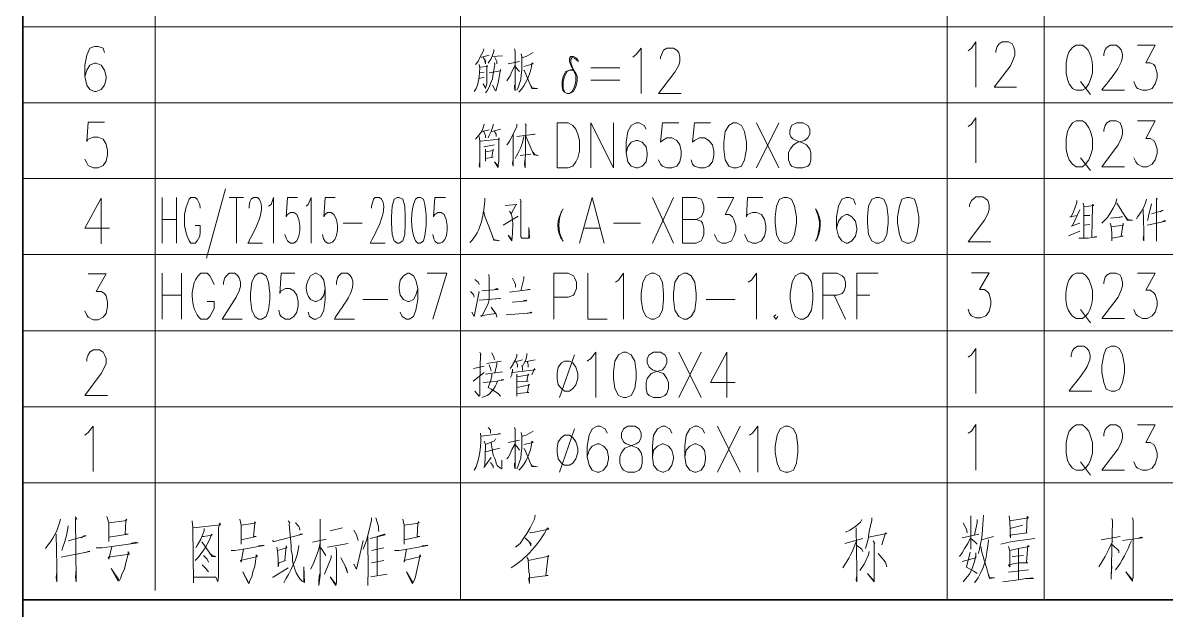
# Model space of a CAD drawing. Header units: millimetres. Extents: x 0 to 1181, y 0 to 1658.
# Drawn here: x 650.9 to 979.1, y 175.9 to 344.6 of the extents above; entities that cross this region are included whole.
import ezdxf

# ---------------------------------------------------------------- set-up
doc = ezdxf.new("R2010")
doc.units = ezdxf.units.MM
doc.layers.add('1', color=7, linetype='Continuous')

msp = doc.modelspace()

# ---------------------------------------------------------------- linework, layer by layer
at = {"layer": '1', "color": 0, "lineweight": 35}
for points in [[(650.88, 518.18), (650.88, 28.22)], [(650.88, 178.88), (1153.44, 178.88)]]:
    msp.add_lwpolyline(points, dxfattribs=at)
at = {"layer": '1', "color": 0, "lineweight": 9}
for points in [[(688.86, 518.18), (688.86, 181.58)], [(776.52, 518.18), (776.52, 178.88)], [(916.2, 518.18), (916.2, 178.88)], [(944.1, 518.18), (944.1, 178.88)], [(650.88, 343.4), (1153.44, 343.4)], [(922.32, 336.56), (923.22, 337.28), (924.48, 339.08), (924.48, 326.12)], [(930.24, 336.02), (930.24, 336.56), (930.6, 337.82), (931.14, 338.54), (932.04, 339.08), (933.84, 339.08), (934.92, 338.54), (935.28, 337.82), (935.64, 336.56), (935.64, 335.3), (935.28, 334.22), (934.38, 332.24), (929.7, 326.12), (936.18, 326.12)], [(970.92, 338.18), (975.96, 338.18), (973.26, 333.14), (974.52, 333.14), (975.6, 332.6), (975.96, 332.06), (976.5, 330.08), (976.5, 328.82), (975.96, 327.02), (975.06, 325.76), (973.62, 325.22), (972.36, 325.22), (970.92, 325.76), (970.38, 326.3), (969.84, 327.74)], [(674.28, 336.02), (673.92, 337.28), (672.48, 337.82), (671.4, 337.82), (670.14, 337.28), (669.24, 335.3), (668.7, 332.42), (668.7, 329.18), (669.24, 326.66), (670.14, 325.4), (671.4, 324.86), (671.94, 324.86), (673.38, 325.4), (674.28, 326.66), (674.82, 328.46), (674.82, 329.18), (674.28, 330.98), (673.38, 332.42), (671.94, 332.96), (671.4, 332.96), (670.14, 332.42), (669.24, 330.98), (668.7, 329.18)], [(783.18, 337.1), (783, 336.38), (782.1, 334.58), (781.56, 333.5), (780.84, 332.6)], [(782.46, 334.76), (782.64, 334.76), (784.8, 335.3)], [(786.06, 336.92), (786.06, 336.38), (785.34, 334.22), (784.8, 333.5), (784.44, 332.96)], [(785.52, 334.94), (788.58, 335.12)], [(792, 337.1), (792.18, 336.38), (792.18, 336.56), (792.18, 325.04), (792, 325.94), (792, 326.66)], [(793.98, 335.66), (794.16, 334.76), (794.16, 332.78), (794.16, 330.98), (793.98, 329.54), (793.8, 328.28), (793.44, 327.2), (793.08, 325.94), (792.72, 325.22)], [(797.4, 336.02), (795.42, 334.94), (794.34, 334.58)], [(807.12, 324.32), (806.4, 324.68), (805.86, 325.22), (805.68, 326.3), (805.68, 327.74), (806.04, 329.18), (806.76, 330.62), (807.84, 330.98), (808.56, 330.98), (809.28, 330.62), (808.2, 332.42), (807.84, 333.5), (807.84, 334.4), (808.2, 334.94), (808.92, 334.94), (809.82, 334.4), (810.36, 333.5), (809.28, 334.4), (808.56, 334.58), (808.2, 334.04), (808.2, 333.14), (808.56, 332.06), (809.28, 330.26), (809.64, 329.54), (809.64, 327.74), (809.28, 326.3), (808.56, 324.86), (807.84, 324.32), (807.12, 324.32)], [(826.02, 334.76), (826.92, 335.48), (828.36, 337.28), (828.36, 324.32)], [(833.94, 334.22), (833.94, 334.76), (834.48, 336.02), (834.84, 336.74), (835.74, 337.28), (837.72, 337.28), (838.62, 336.74), (839.16, 336.02), (839.52, 334.76), (839.52, 333.5), (839.16, 332.42), (838.08, 330.44), (833.4, 324.32), (839.88, 324.32)], [(781.92, 332.6), (782.1, 331.7), (781.92, 329), (781.56, 327.56), (781.38, 326.66), (781.02, 325.76), (780.48, 324.86)], [(782.1, 331.88), (784.26, 332.06), (784.08, 332.42), (784.08, 331.52), (784.08, 327.2), (783.9, 326.3), (783.72, 325.94), (783.72, 325.76), (783, 327.02), (783.72, 325.94), (783, 327.02)], [(783, 334.58), (783.72, 333.68), (783.72, 332.78), (783.54, 333.68)], [(786.24, 333.14), (786.42, 332.6), (786.24, 332.06), (785.88, 329.9), (785.7, 328.46), (785.16, 327.2), (784.8, 326.12), (784.26, 325.22), (783.72, 324.5)], [(786.42, 334.58), (786.96, 333.5), (786.96, 332.78)], [(792.18, 332.42), (791.28, 330.62), (790.74, 329.36), (790.2, 328.46), (789.84, 327.92)], [(790.2, 332.78), (793.44, 333.5)], [(792.18, 332.06), (793.08, 330.98), (793.44, 330.62)], [(813.96, 331.7), (822.24, 331.7)], [(783.36, 330.44), (781.92, 330.26)], [(783.36, 329), (781.92, 328.64)], [(784.8, 330.26), (788.04, 330.8), (788.04, 331.16), (787.32, 327.38), (786.96, 326.12), (786.78, 325.22), (786.6, 325.04), (785.7, 326.66), (786.6, 325.04)], [(794.7, 330.98), (794.88, 330.8), (797.04, 325.76), (798.66, 325.76), (797.04, 325.94), (796.86, 326.48)], [(806.4, 324.86), (806.04, 325.76), (806.04, 327.74), (806.4, 329.18), (807.12, 330.62), (807.84, 330.98), (808.56, 331.16), (808.74, 330.98), (809.28, 330.62), (809.64, 330.08), (810, 329.18), (810, 327.74), (809.64, 326.3), (808.92, 324.86), (807.84, 324.32)], [(813.96, 328.1), (822.24, 328.1)], [(954.54, 327.74), (957.42, 323.96)], [(650.88, 321.62), (1153.44, 321.62)], [(674.28, 316.04), (669.6, 316.04), (669.24, 310.46), (669.6, 311.18), (671.04, 311.72), (672.48, 311.72), (673.92, 311.18), (674.82, 309.74), (675.18, 307.94), (675.18, 306.68), (674.82, 304.88), (673.92, 303.62), (672.48, 302.9), (671.04, 302.9), (669.6, 303.62), (669.24, 304.34), (668.7, 305.42)], [(785.88, 315.5), (785.88, 315.14), (785.34, 313.34), (784.8, 312.26), (784.44, 311.54)], [(792.72, 315.5), (792.72, 314.78), (792, 313.34), (790.56, 310.64), (790.02, 309.74), (789.84, 309.56)], [(795.06, 315.68), (795.42, 315.14), (795.24, 315.5), (795.06, 302.9), (794.88, 303.98), (795.06, 305.6)], [(804.24, 302.9), (804.24, 315.86), (807.48, 315.86), (808.74, 315.14), (809.64, 314.06), (810.18, 312.62), (810.72, 310.82), (810.72, 307.76), (810.18, 305.78), (809.64, 304.7), (808.74, 303.44), (807.48, 302.9), (804.24, 302.9)], [(813.96, 302.9), (813.96, 315.86), (820.44, 302.9), (820.44, 315.86)], [(829.8, 314.06), (829.26, 315.14), (827.82, 315.86), (826.92, 315.86), (825.48, 315.14), (824.58, 313.34), (824.04, 310.28), (824.04, 307.22), (824.58, 304.7), (825.48, 303.44), (826.92, 302.9), (827.46, 302.9), (828.72, 303.44), (829.8, 304.7), (830.16, 306.5), (830.16, 307.22), (829.8, 309.02), (828.72, 310.28), (827.46, 310.82), (826.92, 310.82), (825.48, 310.28), (824.58, 309.02), (824.04, 307.22)], [(839.16, 315.86), (834.48, 315.86), (833.94, 310.28), (834.48, 310.82), (835.74, 311.54), (837.18, 311.54), (838.62, 310.82), (839.52, 309.56), (839.88, 307.76), (839.88, 306.5), (839.52, 304.7), (838.62, 303.44), (837.18, 302.9), (835.74, 302.9), (834.48, 303.44), (833.94, 303.98), (833.4, 305.24)], [(848.34, 315.86), (843.66, 315.86), (843.12, 310.28), (843.66, 310.82), (845.1, 311.54), (846.54, 311.54), (847.8, 310.82), (848.88, 309.56), (849.24, 307.76), (849.24, 306.5), (848.88, 304.7), (847.8, 303.44), (846.54, 302.9), (845.1, 302.9), (843.66, 303.44), (843.12, 303.98), (842.76, 305.24)], [(854.82, 315.86), (853.56, 315.14), (852.48, 313.34), (852.12, 310.28), (852.12, 308.3), (852.48, 305.24), (853.56, 303.44), (854.82, 302.9), (855.72, 302.9), (857.16, 303.44), (858.06, 305.24), (858.6, 308.3), (858.6, 310.28), (858.06, 313.34), (857.16, 315.14), (855.72, 315.86), (854.82, 315.86)], [(861.48, 302.9), (867.96, 315.86)], [(861.48, 315.86), (867.96, 302.9)], [(922.32, 314.78), (923.22, 315.5), (924.48, 317.3), (924.48, 304.34)], [(953.28, 316.4), (952.2, 315.86), (951.3, 314.42), (950.76, 313.34), (950.4, 311.36), (950.4, 308.3), (950.76, 306.5), (951.3, 305.24), (952.2, 303.98), (953.28, 303.26), (955.08, 303.26), (955.98, 303.98), (956.88, 305.24), (957.42, 306.5), (957.96, 308.3), (957.96, 311.36), (957.42, 313.34), (956.88, 314.42), (955.98, 315.86), (955.08, 316.4), (953.28, 316.4)], [(961.2, 313.34), (961.2, 313.88), (961.56, 315.14), (962.1, 315.86), (963, 316.4), (964.8, 316.4), (965.88, 315.86), (966.24, 315.14), (966.6, 313.88), (966.6, 312.62), (966.24, 311.36), (965.34, 309.56), (960.66, 303.26), (967.14, 303.26)], [(970.92, 316.4), (975.96, 316.4), (973.26, 311.36), (974.52, 311.36), (975.6, 310.82), (975.96, 310.1), (976.5, 308.3), (976.5, 307.04), (975.96, 305.24), (975.06, 303.98), (973.62, 303.26), (972.36, 303.26), (970.92, 303.98), (970.38, 304.7), (969.84, 305.78)], [(781.92, 311.9), (782.1, 310.64), (782.1, 303.08), (781.92, 303.62), (782.1, 304.7)], [(782.64, 313.34), (784.8, 313.88)], [(783.18, 313.34), (783.72, 312.26), (783.72, 311.54)], [(785.52, 313.34), (788.04, 314.06)], [(786.24, 313.34), (786.78, 312.62), (786.78, 311.9)], [(791.64, 312.62), (791.64, 303.44), (791.46, 304.16), (791.64, 305.24)], [(792.72, 311.9), (797.94, 312.62), (797.76, 312.62), (797.04, 312.44)], [(795.24, 312.08), (797.58, 306.68), (798.84, 306.5), (798.66, 306.5), (797.76, 306.86), (797.4, 307.4)], [(782.28, 310.64), (787.68, 311.18), (787.5, 311.54), (787.5, 304.88), (787.32, 303.8), (787.32, 303.44), (787.32, 303.08), (786.24, 304.7), (787.32, 303.44)], [(786.24, 309.56), (783.18, 309.02)], [(783.72, 308.3), (783.72, 304.88), (783.72, 305.6), (785.88, 305.96), (785.52, 305.96), (785.88, 308.3), (785.88, 307.94), (783.72, 307.58)], [(796.68, 306.86), (793.62, 306.5)], [(954.54, 305.78), (957.42, 302.18)], [(650.88, 299.84), (1153.44, 299.84)], [(709.02, 296.96), (703.62, 276.98)], [(673.38, 294.26), (668.7, 285.62), (675.72, 285.62)], [(673.38, 294.26), (673.38, 281.12)], [(690.84, 281.3), (690.84, 294.44)], [(694.98, 294.44), (694.98, 281.3)], [(701.82, 291.38), (701.64, 292.46), (700.92, 293.9), (700.38, 294.44), (699.12, 294.44), (698.58, 293.9), (698.04, 292.46), (697.68, 291.38), (697.32, 289.58), (697.32, 286.34), (697.68, 284.54), (698.04, 283.28), (698.58, 282.02), (699.12, 281.3), (700.38, 281.3), (700.92, 282.02), (701.64, 283.28), (701.82, 284.54), (701.82, 286.34), (700.38, 286.34)], [(710.1, 294.44), (714.24, 294.44)], [(712.26, 294.44), (712.26, 281.3)], [(721.44, 291.92), (722.16, 292.46), (722.88, 294.44), (722.88, 281.3)], [(729.72, 294.44), (726.84, 294.44), (726.48, 288.86), (726.84, 289.58), (727.74, 290.12), (728.64, 290.12), (729.54, 289.58), (730.08, 288.14), (730.44, 286.34), (730.44, 285.08), (730.08, 283.28), (729.54, 282.02), (728.64, 281.3), (727.74, 281.3), (726.84, 282.02), (726.48, 282.74), (726.12, 283.82)], [(732.24, 291.92), (732.78, 292.46), (733.68, 294.44), (733.68, 281.3)], [(758.34, 294.44), (757.44, 293.9), (756.9, 291.92), (756.72, 288.86), (756.72, 287.06), (756.9, 283.82), (757.44, 282.02), (758.34, 281.3), (758.88, 281.3), (759.96, 282.02), (760.5, 283.82), (760.68, 287.06), (760.68, 288.86), (760.5, 291.92), (759.96, 293.9), (758.88, 294.44), (758.34, 294.44)], [(789.3, 292.1), (792.72, 292.46), (792.54, 292.46), (791.1, 289.76), (790.56, 290.48)], [(793.62, 293.9), (793.98, 293.18), (793.8, 293.36), (793.8, 284.54), (793.8, 283.28), (793.8, 283.1), (794.16, 282.74), (794.52, 282.74), (795.96, 282.74), (796.14, 282.74), (796.32, 282.92), (796.14, 285.8), (796.14, 282.74)], [(810.72, 281.3), (814.32, 294.44), (817.74, 281.3)], [(831.6, 281.3), (837.72, 294.44)], [(831.6, 294.44), (837.72, 281.3)], [(840.24, 281.3), (840.24, 294.44), (844.2, 294.44), (845.64, 293.9), (846, 293.18), (846.36, 291.92), (846.36, 290.66), (846, 289.58), (845.64, 288.86), (844.2, 288.14), (840.24, 288.14)], [(850.32, 294.44), (855, 294.44), (852.48, 289.58), (853.74, 289.58), (854.64, 288.86), (855, 288.14), (855.54, 286.34), (855.54, 285.08), (855, 283.28), (854.28, 282.02), (852.84, 281.3), (851.58, 281.3), (850.32, 282.02), (849.96, 282.74), (849.42, 283.82)], [(863.28, 294.44), (858.96, 294.44), (858.6, 288.86), (858.96, 289.58), (860.4, 290.12), (861.48, 290.12), (862.92, 289.58), (863.82, 288.14), (864.18, 286.34), (864.18, 285.08), (863.82, 283.28), (862.92, 282.02), (861.48, 281.3), (860.4, 281.3), (858.96, 282.02), (858.6, 282.74), (858.06, 283.82)], [(869.4, 294.44), (868.14, 293.9), (867.24, 291.92), (866.88, 288.86), (866.88, 287.06), (867.24, 283.82), (868.14, 282.02), (869.4, 281.3), (870.3, 281.3), (871.56, 282.02), (872.46, 283.82), (873, 287.06), (873, 288.86), (872.46, 291.92), (871.56, 293.9), (870.3, 294.44), (869.4, 294.44)], [(889.92, 292.46), (889.38, 293.9), (888.12, 294.44), (887.22, 294.44), (885.96, 293.9), (885.06, 291.92), (884.52, 288.86), (884.52, 285.62), (885.06, 283.28), (885.96, 282.02), (887.22, 281.3), (887.76, 281.3), (888.84, 282.02), (889.92, 283.28), (890.28, 285.08), (890.28, 285.62), (889.92, 287.6), (888.84, 288.86), (887.76, 289.58), (887.22, 289.58), (885.96, 288.86), (885.06, 287.6), (884.52, 285.62)], [(895.86, 294.44), (894.6, 293.9), (893.7, 291.92), (893.34, 288.86), (893.34, 287.06), (893.7, 283.82), (894.6, 282.02), (895.86, 281.3), (896.76, 281.3), (898.02, 282.02), (898.92, 283.82), (899.28, 287.06), (899.28, 288.86), (898.92, 291.92), (898.02, 293.9), (896.76, 294.44), (895.86, 294.44)], [(904.68, 294.44), (903.24, 293.9), (902.52, 291.92), (901.98, 288.86), (901.98, 287.06), (902.52, 283.82), (903.24, 282.02), (904.68, 281.3), (905.4, 281.3), (906.84, 282.02), (907.56, 283.82), (908.1, 287.06), (908.1, 288.86), (907.56, 291.92), (906.84, 293.9), (905.4, 294.44), (904.68, 294.44)], [(922.68, 291.74), (922.68, 292.28), (923.22, 293.54), (923.76, 294.08), (924.48, 294.62), (926.46, 294.62), (927.36, 294.08), (927.9, 293.54), (928.26, 292.28), (928.26, 291.02), (927.9, 289.76), (927, 287.96), (922.32, 281.66), (928.8, 281.66)], [(953.46, 293.54), (953.46, 293), (952.56, 290.3), (951.84, 288.86), (951.48, 288.86), (953.64, 289.22)], [(955.26, 292.82), (955.44, 291.92), (955.44, 282.74)], [(955.44, 291.74), (958.32, 292.1), (957.96, 292.46), (957.96, 291.92), (957.78, 283.1)], [(964.98, 294.08), (964.62, 292.64), (963.9, 291.38), (963, 289.94), (962.28, 288.68), (961.38, 287.78), (960.66, 287.06)], [(964.98, 292.82), (968.04, 287.96), (969.48, 287.96), (968.04, 288.14), (967.32, 289.04)], [(974.88, 292.64), (974.52, 291.02), (974.16, 289.58), (973.98, 288.5), (973.8, 287.78)], [(976.32, 294.26), (976.5, 293.9), (976.32, 294.08), (976.32, 281.84), (976.32, 284.18)], [(788.76, 286.52), (793.08, 289.04)], [(954.36, 290.84), (952.92, 287.78), (952.2, 286.34), (951.84, 286.16), (954.36, 287.06)], [(957.24, 289.22), (955.44, 289.22)], [(963.18, 288.5), (966.6, 288.86), (966.24, 288.86), (965.7, 288.68)], [(972.54, 291.02), (972.72, 284.9), (972.72, 282.02), (972.54, 282.56), (972.72, 283.64)], [(974.88, 289.76), (978.3, 290.66), (977.94, 290.66), (977.4, 290.3)], [(690.84, 288.14), (694.98, 288.14)], [(742.86, 287.06), (748.26, 287.06)], [(812.16, 285.62), (816.48, 285.62)], [(820.44, 287.06), (828.18, 287.06)], [(844.2, 288.14), (845.64, 287.6), (846, 287.06), (846.36, 285.62), (846.36, 283.82), (846, 282.74), (845.64, 282.02), (844.2, 281.3), (840.24, 281.3)], [(955.44, 286.52), (957.24, 286.7)], [(963, 287.06), (963.36, 286.16), (963.54, 284.18), (963.54, 282.02), (963.54, 282.74), (966.78, 283.28), (966.24, 283.28), (966.78, 287.06), (966.78, 286.52), (963.36, 285.98)], [(973.62, 286.52), (979.02, 287.6), (978.66, 287.78), (977.94, 287.42)], [(951.12, 283.46), (954.36, 284.72)], [(954, 282.74), (954.54, 282.74), (956.7, 282.74), (959.22, 283.1), (958.86, 283.1), (958.68, 283.1), (958.32, 282.92)], [(650.88, 278.06), (1153.44, 278.06)], [(669.6, 272.48), (674.82, 272.48), (671.94, 267.44), (673.38, 267.44), (674.28, 266.9), (674.82, 266.18), (675.18, 264.38), (675.18, 263.12), (674.82, 261.14), (673.92, 260.06), (672.48, 259.34), (671.04, 259.34), (669.6, 260.06), (669.24, 260.6), (668.7, 261.86)], [(690.84, 259.52), (690.84, 272.66)], [(696.42, 272.66), (696.42, 259.52)], [(708.48, 269.42), (708.48, 270.14), (708.84, 271.4), (709.38, 271.94), (710.1, 272.66), (711.72, 272.66), (712.62, 271.94), (712.98, 271.4), (713.34, 270.14), (713.34, 268.88), (712.98, 267.62), (712.08, 265.82), (708.12, 259.52), (713.88, 259.52)], [(718.56, 272.66), (717.48, 271.94), (716.58, 270.14), (716.22, 266.9), (716.22, 265.1), (716.58, 262.04), (717.48, 260.24), (718.56, 259.52), (719.46, 259.52), (720.72, 260.24), (721.44, 262.04), (721.8, 265.1), (721.8, 266.9), (721.44, 270.14), (720.72, 271.94), (719.46, 272.66), (718.56, 272.66)], [(729, 272.66), (725.04, 272.66), (724.68, 266.9), (725.04, 267.62), (726.3, 268.34), (727.56, 268.34), (728.64, 267.62), (729.54, 266.36), (729.9, 264.56), (729.9, 263.3), (729.54, 261.5), (728.64, 260.24), (727.56, 259.52), (726.3, 259.52), (725.04, 260.24), (724.68, 260.78), (724.32, 262.04)], [(764.28, 268.34), (763.74, 266.36), (763.02, 265.1), (761.76, 264.56), (761.4, 264.56), (760.14, 265.1), (759.24, 266.36), (758.88, 268.34), (758.88, 268.88), (759.24, 270.68), (760.14, 271.94), (761.4, 272.66), (761.76, 272.66), (763.02, 271.94), (763.74, 270.68), (764.28, 268.34), (764.28, 265.1), (763.74, 262.04), (763.02, 260.24), (761.76, 259.52), (761.04, 259.52), (759.78, 260.24), (759.24, 261.5)], [(766.98, 272.66), (772.56, 272.66), (768.6, 259.52)], [(803.34, 259.52), (803.34, 272.66), (807.48, 272.66), (808.92, 271.94), (809.28, 271.4), (809.82, 270.14), (809.82, 268.34), (809.28, 266.9), (808.92, 266.36), (807.48, 265.82), (803.34, 265.82)], [(813.06, 272.66), (813.06, 259.52), (818.64, 259.52)], [(820.98, 270.14), (821.88, 270.68), (823.32, 272.66), (823.32, 259.52)], [(831.24, 272.66), (829.8, 271.94), (828.9, 270.14), (828.36, 266.9), (828.36, 265.1), (828.9, 262.04), (829.8, 260.24), (831.24, 259.52), (832.14, 259.52), (833.58, 260.24), (834.48, 262.04), (834.84, 265.1), (834.84, 266.9), (834.48, 270.14), (833.58, 271.94), (832.14, 272.66), (831.24, 272.66)], [(840.6, 272.66), (839.16, 271.94), (838.08, 270.14), (837.72, 266.9), (837.72, 265.1), (838.08, 262.04), (839.16, 260.24), (840.6, 259.52), (841.5, 259.52), (842.76, 260.24), (843.84, 262.04), (844.2, 265.1), (844.2, 266.9), (843.84, 270.14), (842.76, 271.94), (841.5, 272.66), (840.6, 272.66)], [(859.14, 270.14), (860.04, 270.68), (861.48, 272.66), (861.48, 259.52)], [(874.08, 272.66), (872.64, 271.94), (871.74, 270.14), (871.2, 266.9), (871.2, 265.1), (871.74, 262.04), (872.64, 260.24), (874.08, 259.52), (874.98, 259.52), (876.24, 260.24), (877.32, 262.04), (877.68, 265.1), (877.68, 266.9), (877.32, 270.14), (876.24, 271.94), (874.98, 272.66), (874.08, 272.66)], [(880.56, 259.52), (880.56, 272.66), (884.7, 272.66), (886.14, 271.94), (886.68, 271.4), (887.04, 270.14), (887.04, 268.88), (886.68, 267.62), (886.14, 266.9), (884.7, 266.36), (880.56, 266.36)], [(890.28, 259.52), (890.28, 272.66), (896.4, 272.66)], [(923.22, 272.84), (928.26, 272.84), (925.56, 267.98), (927, 267.98), (927.9, 267.26), (928.26, 266.72), (928.8, 264.74), (928.8, 263.66), (928.26, 261.68), (927.36, 260.42), (925.92, 259.88), (924.48, 259.88), (923.22, 260.42), (922.68, 261.14), (922.32, 262.4)], [(961.2, 269.6), (961.2, 270.14), (961.56, 271.58), (962.1, 272.12), (963, 272.66), (964.8, 272.66), (965.88, 272.12), (966.24, 271.58), (966.6, 270.14), (966.6, 269.06), (966.24, 267.8), (965.34, 265.82), (960.66, 259.7), (967.14, 259.7)], [(970.92, 272.66), (975.96, 272.66), (973.26, 267.8), (974.52, 267.8), (975.6, 267.08), (975.96, 266.54), (976.5, 264.74), (976.5, 263.3), (975.96, 261.5), (975.06, 260.42), (973.62, 259.7), (972.36, 259.7), (970.92, 260.42), (970.38, 260.96), (969.84, 262.22)], [(780.66, 270.86), (781.56, 270.14), (781.92, 269.42)], [(784.62, 272.3), (784.8, 271.4), (784.8, 265.1), (784.44, 264.02), (782.64, 260.24), (782.28, 260.42), (786.6, 261.14), (785.34, 262.94), (786.78, 260.96), (786.96, 260.06)], [(791.46, 271.22), (792, 270.14), (792.36, 269.42), (792.36, 268.7)], [(794.7, 271.76), (794.7, 271.04), (793.8, 267.62)], [(690.84, 266.36), (696.42, 266.36)], [(779.4, 267.44), (780.3, 266.54), (780.48, 265.82)], [(779.76, 261.5), (780.48, 260.24), (781.92, 267.44)], [(782.64, 267.62), (787.32, 267.98), (786.96, 268.34), (786.24, 267.98)], [(790.56, 267.26), (796.5, 267.98), (795.96, 267.98), (795.42, 267.8)], [(883.8, 266.36), (887.04, 259.52)], [(890.28, 266.36), (894.06, 266.36)], [(748.44, 265.1), (755.64, 265.1)], [(781.92, 264.92), (788.04, 265.46), (787.68, 265.46), (786.6, 265.28)], [(791.46, 264.38), (791.64, 264.38), (795.6, 264.74), (795.24, 264.92), (794.52, 264.74)], [(847.08, 265.1), (855.36, 265.1)], [(789.66, 260.78), (797.04, 261.32), (796.68, 261.5), (795.78, 261.14)], [(867.06, 260.78), (866.52, 260.24), (867.06, 259.52), (867.6, 260.24)], [(954.54, 262.22), (957.42, 258.44)], [(650.88, 256.1), (1153.44, 256.1)], [(669.24, 247.46), (669.24, 248.18), (669.6, 249.26), (670.14, 249.98), (671.04, 250.7), (672.84, 250.7), (673.92, 249.98), (674.28, 249.26), (674.82, 248.18), (674.82, 246.74), (674.28, 245.66), (673.38, 243.86), (668.7, 237.56), (675.18, 237.56)], [(782.1, 249.98), (782.46, 249.26), (782.28, 249.62), (782.1, 241.34), (782.1, 237.56), (781.92, 237.38), (780.66, 238.82), (781.92, 237.38)], [(785.52, 249.8), (786.06, 248.54), (786.24, 247.82)], [(795.6, 249.62), (795.6, 249.08), (795.24, 247.82), (794.7, 246.74), (794.34, 246.02)], [(812.88, 247.46), (813.96, 248.18), (815.4, 249.98), (815.4, 237.02)], [(823.32, 249.98), (821.88, 249.26), (820.8, 247.46), (820.44, 244.4), (820.44, 242.42), (820.8, 239.54), (821.88, 237.56), (823.32, 237.02), (824.04, 237.02), (825.48, 237.56), (826.56, 239.54), (826.92, 242.42), (826.92, 244.4), (826.56, 247.46), (825.48, 249.26), (824.04, 249.98), (823.32, 249.98)], [(831.96, 249.98), (830.7, 249.26), (830.16, 248.18), (830.16, 246.92), (830.7, 245.66), (831.6, 244.94), (833.4, 244.4), (834.84, 243.86), (835.74, 242.42), (836.28, 241.34), (836.28, 239.54), (835.74, 238.1), (835.2, 237.56), (833.94, 237.02), (831.96, 237.02), (830.7, 237.56), (830.16, 238.1), (829.8, 239.54), (829.8, 241.34), (830.16, 242.42), (831.24, 243.86), (832.5, 244.4), (834.48, 244.94), (835.2, 245.66), (835.74, 246.92), (835.74, 248.18), (835.2, 249.26), (833.94, 249.98), (831.96, 249.98)], [(839.16, 237.02), (845.64, 249.98)], [(839.16, 249.98), (845.64, 237.02)], [(853.02, 249.98), (848.34, 241.34), (855.36, 241.34)], [(853.02, 249.98), (853.02, 237.02)], [(922.32, 248.54), (923.22, 249.26), (924.48, 251.06), (924.48, 238.1)], [(963.36, 251.78), (961.92, 251.06), (961.2, 249.26), (960.66, 246.2), (960.66, 244.22), (961.2, 241.34), (961.92, 239.36), (963.36, 238.82), (964.44, 238.82), (965.7, 239.36), (966.6, 241.34), (967.14, 244.22), (967.14, 246.2), (966.6, 249.26), (965.7, 251.06), (964.44, 251.78), (963.36, 251.78)], [(784.08, 246.74), (788.22, 247.46)], [(784.8, 246.38), (785.16, 245.3), (785.34, 244.58)], [(786.96, 247.1), (786.96, 246.38), (786.42, 244.22)], [(792.72, 249.44), (792.72, 248.9), (792.36, 247.82), (791.64, 246.74), (791.64, 246.56), (791.1, 245.66), (790.74, 245.3)], [(792.18, 247.28), (794.34, 247.82)], [(792.54, 247.28), (792.9, 246.38), (792.9, 245.66)], [(794.16, 246.2), (794.34, 245.48), (794.34, 244.76)], [(795.06, 247.28), (797.94, 247.82)], [(795.78, 247.28), (795.96, 246.38), (795.96, 245.66)], [(806.4, 247.46), (805.5, 246.92), (804.6, 245.66), (804.24, 243.86), (804.24, 242.42), (804.6, 240.62), (805.5, 239.54), (806.4, 238.82), (807.84, 238.82), (808.74, 239.54), (809.64, 240.62), (810.18, 242.42), (810.18, 243.86), (809.64, 245.66), (808.74, 246.92), (807.84, 247.46), (806.4, 247.46)], [(809.28, 249.26), (804.96, 237.02)], [(780.12, 241.7), (783.36, 244.22)], [(780.3, 245.3), (783.36, 246.02)], [(783.72, 243.68), (788.58, 244.4)], [(785.52, 243.68), (785.52, 243.14), (785.16, 241.7), (784.44, 239.9), (785.34, 239.36), (786.24, 238.82), (787.32, 238.1), (788.04, 237.38)], [(791.46, 245.12), (791.46, 244.4), (791.28, 244.04), (791.28, 243.5), (791.1, 243.14), (790.92, 242.78)], [(791.46, 244.22), (797.94, 244.94), (797.76, 245.3), (797.04, 243.5)], [(792.72, 243.68), (792.72, 243.14), (792.72, 240.8), (792.72, 237.38), (792.72, 238.82)], [(792.72, 242.96), (796.14, 243.5), (795.96, 243.68), (795.6, 241.7), (795.96, 241.7), (792.72, 241.52)], [(783, 241.34), (785.34, 241.52), (786.96, 241.7), (788.94, 242.06), (788.76, 242.06), (788.22, 242.06)], [(792.72, 239.9), (796.32, 240.62), (796.14, 240.8), (795.78, 238.46), (796.14, 238.46), (792.72, 238.1)], [(650.88, 234.32), (1153.44, 234.32)], [(668.7, 226.22), (669.6, 226.94), (671.04, 228.74), (671.04, 215.78)], [(782.46, 225.86), (788.04, 226.58), (787.68, 226.58), (787.32, 226.58)], [(784.44, 228.38), (785.16, 227.66), (785.16, 227.3), (785.16, 226.76)], [(792, 228.38), (792.18, 227.84), (792.18, 228.02), (792.18, 216.5), (792, 217.22), (792, 218.12)], [(793.98, 226.94), (794.16, 226.04), (794.16, 224.06), (794.16, 222.44), (793.98, 221), (793.8, 219.56), (793.44, 218.48), (793.08, 217.4), (792.72, 216.5)], [(797.4, 227.3), (795.42, 226.22), (794.34, 225.86)], [(809.28, 228.02), (804.96, 215.6)], [(818.64, 226.76), (818.1, 228.02), (816.66, 228.74), (815.76, 228.74), (814.32, 228.02), (813.42, 226.22), (812.88, 222.98), (812.88, 219.92), (813.42, 217.58), (814.32, 216.14), (815.76, 215.6), (816.3, 215.6), (817.56, 216.14), (818.64, 217.58), (819, 219.38), (819, 219.92), (818.64, 221.9), (817.56, 222.98), (816.3, 223.7), (815.76, 223.7), (814.32, 222.98), (813.42, 221.9), (812.88, 219.92)], [(824.58, 228.74), (823.32, 228.02), (822.78, 226.76), (822.78, 225.5), (823.32, 224.24), (824.04, 223.7), (826.02, 222.98), (827.46, 222.44), (828.36, 221.18), (828.72, 219.92), (828.72, 218.12), (828.36, 216.86), (827.82, 216.14), (826.56, 215.6), (824.58, 215.6), (823.32, 216.14), (822.78, 216.86), (822.24, 218.12), (822.24, 219.92), (822.78, 221.18), (823.68, 222.44), (825.12, 222.98), (826.92, 223.7), (827.82, 224.24), (828.36, 225.5), (828.36, 226.76), (827.82, 228.02), (826.56, 228.74), (824.58, 228.74)], [(837.18, 226.76), (836.64, 228.02), (835.2, 228.74), (834.48, 228.74), (833.04, 228.02), (831.96, 226.22), (831.6, 222.98), (831.6, 219.92), (831.96, 217.58), (833.04, 216.14), (834.48, 215.6), (834.84, 215.6), (836.28, 216.14), (837.18, 217.58), (837.72, 219.38), (837.72, 219.92), (837.18, 221.9), (836.28, 222.98), (834.84, 223.7), (834.48, 223.7), (833.04, 222.98), (831.96, 221.9), (831.6, 219.92)], [(846.54, 226.76), (846, 228.02), (844.56, 228.74), (843.66, 228.74), (842.4, 228.02), (841.32, 226.22), (840.96, 222.98), (840.96, 219.92), (841.32, 217.58), (842.4, 216.14), (843.66, 215.6), (844.2, 215.6), (845.64, 216.14), (846.54, 217.58), (846.9, 219.38), (846.9, 219.92), (846.54, 221.9), (845.64, 222.98), (844.2, 223.7), (843.66, 223.7), (842.4, 222.98), (841.32, 221.9), (840.96, 219.92)], [(850.32, 215.6), (856.8, 228.74)], [(850.32, 228.74), (856.8, 215.6)], [(859.5, 226.22), (860.4, 226.76), (861.84, 228.74), (861.84, 215.6)], [(869.76, 228.74), (868.32, 228.02), (867.42, 226.22), (866.88, 222.98), (866.88, 221.18), (867.42, 218.12), (868.32, 216.14), (869.76, 215.6), (870.66, 215.6), (872.1, 216.14), (873, 218.12), (873.36, 221.18), (873.36, 222.98), (873, 226.22), (872.1, 228.02), (870.66, 228.74), (869.76, 228.74)], [(922.32, 226.76), (923.22, 227.3), (924.48, 229.28), (924.48, 216.14)], [(953.28, 229.1), (952.2, 228.38), (951.3, 227.3), (950.76, 225.86), (950.4, 224.06), (950.4, 221), (950.76, 219.02), (951.3, 217.94), (952.2, 216.68), (953.28, 216.14), (955.08, 216.14), (955.98, 216.68), (956.88, 217.94), (957.42, 219.02), (957.96, 221), (957.96, 224.06), (957.42, 225.86), (956.88, 227.3), (955.98, 228.38), (955.08, 229.1), (953.28, 229.1)], [(961.2, 225.86), (961.2, 226.58), (961.56, 227.84), (962.1, 228.38), (963, 229.1), (964.8, 229.1), (965.88, 228.38), (966.24, 227.84), (966.6, 226.58), (966.6, 225.32), (966.24, 224.06), (965.34, 222.26), (960.66, 216.14), (967.14, 216.14)], [(970.92, 229.1), (975.96, 229.1), (973.26, 224.06), (974.52, 224.06), (975.6, 223.52), (975.96, 222.8), (976.5, 221), (976.5, 219.74), (975.96, 217.94), (975.06, 216.68), (973.62, 216.14), (972.36, 216.14), (970.92, 216.68), (970.38, 217.22), (969.84, 218.48)], [(783.36, 224.42), (783.72, 223.52), (783.72, 223.34), (783.54, 217.4), (783.18, 216.86), (785.34, 219.74)], [(786.6, 225.14), (786.24, 224.6), (783.72, 223.52)], [(792.18, 223.7), (791.28, 222.08), (790.74, 220.82), (790.2, 219.74), (789.84, 219.38)], [(790.2, 224.06), (793.44, 224.78)], [(792.18, 223.52), (793.08, 222.44), (793.44, 221.9)], [(806.4, 226.22), (805.5, 225.5), (804.6, 224.24), (804.24, 222.44), (804.24, 221.18), (804.6, 219.38), (805.5, 218.12), (806.4, 217.58), (807.84, 217.58), (808.74, 218.12), (809.64, 219.38), (810.18, 221.18), (810.18, 222.44), (809.64, 224.24), (808.74, 225.5), (807.84, 226.22), (806.4, 226.22)], [(787.86, 222.44), (783.72, 221.36)], [(794.7, 222.26), (794.88, 222.26), (797.04, 217.22), (798.66, 217.04), (797.04, 217.4), (796.86, 217.76)], [(785.16, 218.3), (785.7, 217.58), (785.88, 217.4), (785.88, 216.68)], [(954.54, 218.48), (957.42, 214.7)], [(650.88, 212.54), (1153.44, 212.54)], [(666, 202.82), (666.36, 202.1), (666, 202.46), (666.18, 184.1), (666, 185.36), (666.18, 187.7)], [(675, 202.82), (675.54, 201.02), (675.54, 195.62), (675.54, 196.88), (681.12, 197.78), (680.22, 197.78), (680.4, 201.56), (680.58, 202.1), (680.76, 201.74), (680.04, 201.56), (675.54, 201.02)], [(699.48, 201.56), (699.66, 199.58), (699.84, 183.74), (699.84, 185.36), (706.32, 185.36), (705.96, 185.54), (704.88, 185.36)], [(699.84, 199.58), (707.58, 200.48), (707.4, 201.02), (707.04, 199.58), (707.04, 185.72), (706.86, 184.1), (706.32, 185.36)], [(713.16, 202.1), (713.52, 200.3), (713.52, 194.9), (713.52, 196.16), (717.84, 197.06), (717.12, 197.06), (717.48, 200.84), (717.48, 201.38), (717.66, 201.02), (716.94, 200.84), (713.52, 200.3)], [(729.18, 201.02), (730.08, 199.94), (730.26, 199.58), (730.44, 198.86)], [(736.2, 202.1), (736.2, 185.9), (735.84, 183.02), (735.84, 184.46), (736.02, 186.26)], [(750.96, 202.46), (750.96, 201.74), (750.24, 198.5), (749.52, 195.98), (748.62, 193.46)], [(752.22, 202.46), (752.94, 199.94), (752.94, 199.22), (753.12, 198.5)], [(759.96, 202.1), (760.32, 200.3), (760.32, 194.9), (760.32, 196.16), (764.82, 197.06), (764.1, 197.06), (764.28, 200.84), (764.46, 201.38), (764.64, 201.02), (763.92, 200.84), (760.32, 200.3)], [(797.94, 203.18), (797.76, 202.1), (796.5, 199.58), (795.6, 197.96), (794.7, 196.7), (793.62, 195.08), (792.36, 194)], [(891.72, 201.92), (891.36, 201.2), (889.92, 199.94), (888.3, 198.86), (887.04, 198.32)], [(894.6, 202.46), (894.6, 201.74), (893.88, 198.5), (893.52, 196.34), (892.8, 193.64)], [(920.88, 201.02), (921.78, 199.22), (921.96, 198.14)], [(923.04, 203), (923.04, 201.92), (923.04, 193.46), (923.04, 194.54), (923.04, 195.44)], [(924.84, 201.92), (924.84, 201.02), (924.12, 197.6)], [(934.02, 203), (934.2, 201.38), (934.38, 196.7), (934.2, 197.42), (939.24, 198.14), (939.06, 198.14), (939.24, 202.82), (939.6, 202.46), (934.2, 201.56)], [(934.2, 199.4), (937.98, 200.3)], [(963.54, 202.28), (963.72, 201.56), (963.36, 184.82), (963.36, 185.72), (963.54, 188.6)], [(969.48, 202.46), (969.66, 201.74), (969.66, 185.54), (969.48, 184.64), (969.48, 184.28), (967.5, 186.98), (969.48, 184.64)], [(660.42, 197.78), (660.6, 188.6), (660.6, 184.1), (660.42, 185.18), (660.6, 186.8)], [(663.84, 200.12), (663.48, 197.78), (662.94, 195.62), (662.4, 194), (662.04, 193.1)], [(663.84, 195.8), (669.06, 197.24), (668.52, 197.24), (667.62, 196.7)], [(702.9, 199.4), (702.9, 198.68), (702, 196.34), (700.92, 194.54), (700.56, 193.82)], [(722.52, 195.98), (722.88, 195.62), (723.06, 195.62), (731.16, 197.78), (730.62, 197.78), (730.26, 197.6)], [(739.08, 198.68), (742.68, 199.58)], [(745.92, 198.86), (746.64, 197.6), (747.18, 195.98)], [(749.88, 197.06), (750.06, 186.44), (749.88, 184.46), (749.88, 183.02), (749.88, 184.28)], [(750.6, 196.52), (754.92, 197.6), (754.74, 197.78), (752.58, 197.06), (752.58, 185.9)], [(890.1, 199.58), (890.28, 187.34), (890.28, 184.1), (890.1, 184.64), (890.28, 185.9)], [(893.7, 196.88), (898.92, 197.96), (898.56, 198.14), (897.48, 194.72)], [(920.52, 196.7), (925.38, 197.78)], [(926.1, 196.16), (929.52, 197.06)], [(960.48, 196.16), (965.88, 197.06)], [(671.94, 193.82), (673.56, 193.82), (676.44, 194.18), (684, 195.26), (683.1, 195.44), (681.84, 195.08)], [(676.44, 194.18), (675.54, 190.58), (675.36, 191.12), (681.48, 192.02), (681.12, 192.74), (681.12, 192.02), (680.4, 189.5), (680.04, 187.7), (679.32, 186.26), (678.96, 185.18), (678.6, 184.46), (678.24, 184.28), (676.26, 187.88), (678.42, 184.64)], [(702.18, 195.44), (702.36, 195.44), (705.24, 191.3), (706.32, 191.3), (705.24, 191.66), (704.88, 192.02)], [(710.64, 193.1), (711.72, 193.1), (714.24, 193.46), (720.18, 194.54), (719.46, 194.54), (718.56, 194.36)], [(723.78, 194), (723.96, 192.92), (724.14, 190.76), (724.14, 188.42), (724.32, 189.5), (726.3, 190.22), (726.12, 190.22), (726.48, 194.36), (726.66, 193.82), (723.96, 193.1)], [(736.2, 195.26), (735.84, 193.46), (735.12, 191.3), (734.22, 189.14), (733.5, 187.7)], [(734.04, 195.44), (738, 196.34)], [(736.38, 193.82), (737.82, 191.66)], [(738.36, 194), (744.3, 195.08)], [(740.7, 194), (740.88, 193.1), (740.88, 185.36), (740.88, 183.74), (740.7, 183.02), (739.08, 185.54), (740.7, 183.38)], [(745.92, 188.96), (745.92, 189.14), (746.64, 187.7), (748.62, 195.98)], [(750.96, 193.1), (754.56, 193.82)], [(757.62, 193.1), (758.88, 193.1), (761.22, 193.46), (767.16, 194.54), (766.44, 194.54), (765.54, 194.36)], [(795.06, 196.7), (795.24, 196.52), (796.68, 195.08), (796.68, 194.36), (796.32, 195.44)], [(886.86, 195.08), (892.08, 196.52)], [(890.28, 194.54), (891.72, 193.46), (892.08, 192.74)], [(894.96, 195.8), (895.5, 195.08), (895.32, 195.26), (895.32, 186.98), (895.32, 185.18), (895.32, 184.1), (893.34, 186.44), (895.32, 184.28)], [(923.04, 196.88), (922.14, 195.08), (921.24, 193.64), (920.52, 192.38), (919.8, 191.3)], [(923.04, 196.52), (924.12, 195.62), (924.84, 194.9)], [(931.68, 194.9), (934.92, 195.62), (941.4, 196.52)], [(933.84, 194.18), (934.2, 192.92), (934.2, 188.42), (933.84, 188.96), (936.72, 189.5), (939.42, 189.5), (939.06, 189.68), (939.42, 194.54), (939.78, 194.18), (936.72, 193.64), (934.2, 193.1)], [(963.72, 195.62), (962.64, 193.46), (961.56, 191.3), (959.76, 188.42)], [(963.72, 194.72), (965.52, 192.92), (965.52, 192.38)], [(966.6, 195.98), (972.36, 196.7), (972, 196.88), (971.28, 196.7)], [(661.86, 191.12), (670.14, 192.74), (669.6, 192.74), (668.52, 192.38)], [(702.72, 191.66), (703.8, 190.58), (704.16, 189.68)], [(714.24, 193.46), (713.52, 189.68), (713.34, 190.22), (718.2, 191.3), (717.84, 191.84), (717.84, 191.3), (717.48, 188.6), (716.94, 186.98), (716.58, 185.54), (716.04, 184.46), (715.86, 183.74), (715.68, 183.56), (714.06, 186.98), (715.68, 183.92)], [(739.44, 191.66), (739.44, 190.94), (737.46, 186.26)], [(742.14, 190.94), (743.76, 187.88), (744.12, 186.62), (743.4, 188.6)], [(761.04, 193.46), (760.32, 189.68), (760.32, 190.22), (765.18, 191.3), (764.82, 191.84), (764.82, 191.3), (764.28, 188.6), (763.92, 186.98), (763.56, 185.54), (763.2, 184.46), (762.84, 183.74), (762.66, 183.56), (761.04, 186.98), (762.84, 183.92)], [(795.6, 191.12), (795.96, 190.58), (796.14, 186.8), (796.32, 186.26), (796.32, 183.56), (796.14, 184.82), (796.14, 185.18), (801.72, 185.9), (801, 185.9), (801.72, 191.66), (801.9, 191.3), (801.54, 191.3), (795.96, 190.22)], [(893.88, 192.74), (893.7, 191.84), (892.44, 189.14), (891.18, 187.34)], [(896.4, 192.2), (898.56, 189.68), (898.92, 188.42)], [(920.52, 189.86), (924.48, 190.94), (924.48, 192.38), (924.48, 191.66), (924.12, 189.86), (923.4, 187.88), (922.68, 186.26), (921.96, 185.54), (920.88, 184.1)], [(922.86, 192.56), (921.78, 188.24), (923.94, 187.16), (924.84, 186.44)], [(934.92, 191.3), (938.16, 191.66)], [(936.72, 193.64), (936.72, 184.64)], [(702.36, 188.96), (703.44, 187.88), (704.16, 186.98)], [(722.52, 185.36), (722.7, 185.36), (727.02, 188.06)], [(750.96, 189.5), (754.56, 190.22)], [(933.84, 186.8), (939.6, 187.52)], [(750.78, 185.54), (755.46, 186.26)], [(932.22, 184.1), (936.72, 184.64), (938.7, 185), (941.04, 185), (940.68, 185.18), (939.24, 185)], [(650.88, 178.88), (1153.44, 178.88)], [(650.88, 178.88), (1153.44, 178.88), (650.88, 178.88), (1153.44, 178.88)], [(650.88, 178.88), (1153.44, 178.88)], [(650.88, 178.88), (1153.44, 178.88), (650.88, 178.88), (1153.44, 178.88)]]:
    msp.add_lwpolyline(points, dxfattribs=at)
for points, knots in [([(953.28, 338.18), (953.28, 338.18), (952.2, 337.46), (952.2, 337.46), (952.2, 337.46), (951.3, 336.38), (951.3, 336.38), (951.3, 336.38), (950.76, 335.12), (950.76, 335.12), (950.76, 335.12), (950.4, 333.14), (950.4, 333.14), (950.4, 333.14), (950.4, 330.08), (950.4, 330.08), (950.4, 330.08), (950.76, 328.28), (950.76, 328.28), (950.76, 328.28), (951.3, 327.02), (951.3, 327.02), (951.3, 327.02), (952.2, 325.76), (952.2, 325.76), (952.2, 325.76), (953.28, 325.22), (953.28, 325.22), (953.28, 325.22), (955.08, 325.22), (955.08, 325.22), (955.08, 325.22), (955.98, 325.76), (955.98, 325.76), (955.98, 325.76), (956.88, 327.02), (956.88, 327.02), (956.88, 327.02), (957.42, 328.28), (957.42, 328.28), (957.42, 328.28), (957.96, 330.08), (957.96, 330.08), (958.14, 332.78), (957.78, 336.74), (955.08, 338.18), (955.08, 338.18), (953.28, 338.18), (953.28, 338.18)], [0, 0, 0, 0, 1, 1, 1, 2, 2, 2, 3, 3, 3, 4, 4, 4, 5, 5, 5, 6, 6, 6, 7, 7, 7, 8, 8, 8, 9, 9, 9, 10, 10, 10, 11, 11, 11, 12, 12, 12, 13, 13, 13, 14, 14, 14, 15, 15, 15, 16, 16, 16, 16]), ([(961.2, 335.12), (961.2, 335.12), (961.2, 335.66), (961.2, 335.66), (961.2, 335.66), (961.56, 336.92), (961.56, 336.92), (961.56, 336.92), (962.1, 337.46), (962.1, 337.46), (962.1, 337.46), (963, 338.18), (963, 338.18), (963, 338.18), (964.8, 338.18), (964.8, 338.18), (970.2, 334.94), (961.92, 327.56), (960.66, 325.22), (960.66, 325.22), (967.14, 325.22), (967.14, 325.22)], [0, 0, 0, 0, 1, 1, 1, 2, 2, 2, 3, 3, 3, 4, 4, 4, 5, 5, 5, 6, 6, 6, 7, 7, 7, 7]), ([(794.7, 332.06), (794.7, 332.06), (797.4, 332.78), (797.4, 332.78), (797.4, 332.78), (797.04, 333.14), (797.04, 333.14), (796.68, 330.08), (795.42, 326.84), (793.26, 324.68)], [0, 0, 0, 0, 1, 1, 1, 2, 2, 2, 3, 3, 3, 3]), ([(873, 315.86), (873, 315.86), (871.56, 315.14), (871.56, 315.14), (869.76, 310.64), (872.82, 311.18), (875.88, 309.56), (875.88, 309.56), (876.78, 308.3), (876.78, 308.3), (876.78, 308.3), (877.14, 307.22), (877.14, 307.22), (877.14, 307.22), (877.14, 305.24), (877.14, 305.24), (877.14, 305.24), (876.78, 303.98), (876.78, 303.98), (876.78, 303.98), (876.24, 303.44), (876.24, 303.44), (876.24, 303.44), (874.8, 302.9), (874.8, 302.9), (874.8, 302.9), (873, 302.9), (873, 302.9), (873, 302.9), (871.56, 303.44), (871.56, 303.44), (871.56, 303.44), (871.2, 303.98), (871.2, 303.98), (871.2, 303.98), (870.66, 305.24), (870.66, 305.24), (870.66, 305.24), (870.66, 307.22), (870.66, 307.22), (870.66, 307.22), (871.2, 308.3), (871.2, 308.3), (871.2, 308.3), (872.1, 309.56), (872.1, 309.56), (872.1, 309.56), (873.36, 310.28), (873.36, 310.28), (873.36, 310.28), (875.34, 310.82), (875.34, 310.82), (875.34, 310.82), (876.24, 311.54), (876.24, 311.54), (876.24, 311.54), (876.78, 312.62), (876.78, 312.62), (876.78, 312.62), (876.78, 314.06), (876.78, 314.06), (876.78, 314.06), (876.24, 315.14), (876.24, 315.14), (876.24, 315.14), (874.8, 315.86), (874.8, 315.86), (874.8, 315.86), (873, 315.86), (873, 315.86)], [0, 0, 0, 0, 1, 1, 1, 2, 2, 2, 3, 3, 3, 4, 4, 4, 5, 5, 5, 6, 6, 6, 7, 7, 7, 8, 8, 8, 9, 9, 9, 10, 10, 10, 11, 11, 11, 12, 12, 12, 13, 13, 13, 14, 14, 14, 15, 15, 15, 16, 16, 16, 17, 17, 17, 18, 18, 18, 19, 19, 19, 20, 20, 20, 21, 21, 21, 22, 22, 22, 23, 23, 23, 23]), ([(715.86, 291.38), (715.86, 291.38), (715.86, 291.92), (715.86, 291.92), (715.86, 291.92), (716.04, 293.18), (716.04, 293.18), (716.04, 293.18), (716.4, 293.9), (716.4, 293.9), (716.4, 293.9), (717.12, 294.44), (717.12, 294.44), (717.12, 294.44), (718.2, 294.44), (718.2, 294.44), (718.2, 294.44), (718.74, 293.9), (718.74, 293.9), (721.08, 290.66), (716.4, 283.28), (715.5, 281.3), (715.5, 281.3), (719.64, 281.3), (719.64, 281.3)], [0, 0, 0, 0, 1, 1, 1, 2, 2, 2, 3, 3, 3, 4, 4, 4, 5, 5, 5, 6, 6, 6, 7, 7, 7, 8, 8, 8, 8]), ([(740.52, 294.44), (740.52, 294.44), (737.64, 294.44), (737.64, 294.44), (737.64, 294.44), (737.28, 288.86), (737.28, 288.86), (737.28, 288.86), (737.64, 289.58), (737.64, 289.58), (737.64, 289.58), (738.36, 290.12), (738.36, 290.12), (738.36, 290.12), (739.44, 290.12), (739.44, 290.12), (739.44, 290.12), (740.16, 289.58), (740.16, 289.58), (740.16, 289.58), (740.88, 288.14), (740.88, 288.14), (740.88, 288.14), (741.24, 286.34), (741.24, 286.34), (741.24, 286.34), (741.24, 285.08), (741.24, 285.08), (740.88, 280.4), (737.28, 280.04), (736.92, 283.82)], [0, 0, 0, 0, 1, 1, 1, 2, 2, 2, 3, 3, 3, 4, 4, 4, 5, 5, 5, 6, 6, 6, 7, 7, 7, 8, 8, 8, 9, 9, 9, 10, 10, 10, 10]), ([(750.96, 291.38), (750.96, 291.38), (750.96, 291.92), (750.96, 291.92), (750.96, 291.92), (751.32, 293.18), (751.32, 293.18), (751.32, 293.18), (751.5, 293.9), (751.5, 293.9), (751.5, 293.9), (752.04, 294.44), (752.04, 294.44), (752.04, 294.44), (753.3, 294.44), (753.3, 294.44), (753.3, 294.44), (753.84, 293.9), (753.84, 293.9), (756.18, 290.66), (751.5, 283.28), (750.6, 281.3), (750.6, 281.3), (754.92, 281.3), (754.92, 281.3)], [0, 0, 0, 0, 1, 1, 1, 2, 2, 2, 3, 3, 3, 4, 4, 4, 5, 5, 5, 6, 6, 6, 7, 7, 7, 8, 8, 8, 8]), ([(764.28, 294.44), (764.28, 294.44), (763.56, 293.9), (763.56, 293.9), (762.12, 291.02), (762.12, 284.9), (763.56, 282.02), (763.56, 282.02), (764.28, 281.3), (764.28, 281.3), (764.28, 281.3), (765, 281.3), (765, 281.3), (765, 281.3), (765.9, 282.02), (765.9, 282.02), (766.98, 285.62), (766.98, 290.12), (765.9, 293.9), (765.9, 293.9), (765, 294.44), (765, 294.44), (765, 294.44), (764.28, 294.44), (764.28, 294.44)], [0, 0, 0, 0, 1, 1, 1, 2, 2, 2, 3, 3, 3, 4, 4, 4, 5, 5, 5, 6, 6, 6, 7, 7, 7, 8, 8, 8, 8]), ([(772.2, 294.44), (772.2, 294.44), (769.14, 294.44), (769.14, 294.44), (769.14, 294.44), (768.78, 288.86), (768.78, 288.86), (768.78, 288.86), (769.14, 289.58), (769.14, 289.58), (769.14, 289.58), (770.04, 290.12), (770.04, 290.12), (770.04, 290.12), (770.94, 290.12), (770.94, 290.12), (770.94, 290.12), (771.84, 289.58), (771.84, 289.58), (771.84, 289.58), (772.38, 288.14), (772.38, 288.14), (772.38, 288.14), (772.74, 286.34), (772.74, 286.34), (772.74, 286.34), (772.74, 285.08), (772.74, 285.08), (772.56, 280.4), (768.78, 280.04), (768.6, 283.82)], [0, 0, 0, 0, 1, 1, 1, 2, 2, 2, 3, 3, 3, 4, 4, 4, 5, 5, 5, 6, 6, 6, 7, 7, 7, 8, 8, 8, 9, 9, 9, 10, 10, 10, 10]), ([(783.18, 290.3), (784.08, 286.88), (785.16, 285.44), (786.06, 282.2), (786.06, 282.2), (787.68, 282.02), (787.68, 282.02), (787.68, 282.02), (786.06, 282.38), (786.06, 282.38), (786.06, 282.38), (785.7, 283.1), (785.7, 283.1)], [0, 0, 0, 0, 1, 1, 1, 2, 2, 2, 3, 3, 3, 4, 4, 4, 4]), ([(791.1, 289.76), (791.82, 287.06), (791.46, 284.9), (791.28, 282.02), (791.28, 282.02), (790.2, 283.64), (790.2, 283.64), (790.2, 283.64), (791.28, 282.38), (791.28, 282.38)], [0, 0, 0, 0, 1, 1, 1, 2, 2, 2, 3, 3, 3, 3]), ([(705.78, 269.42), (705.78, 269.42), (705.24, 270.68), (705.24, 270.68), (705.24, 270.68), (704.52, 271.94), (704.52, 271.94), (704.52, 271.94), (703.8, 272.66), (703.8, 272.66), (703.8, 272.66), (702, 272.66), (702, 272.66), (698.58, 270.32), (698.76, 262.04), (702, 259.52), (702, 259.52), (703.8, 259.52), (703.8, 259.52), (703.8, 259.52), (704.52, 260.24), (704.52, 260.24), (704.52, 260.24), (705.24, 261.5), (705.24, 261.5), (705.24, 261.5), (705.78, 262.58), (705.78, 262.58), (705.78, 262.58), (705.78, 264.56), (705.78, 264.56), (705.78, 264.56), (703.8, 264.56), (703.8, 264.56)], [0, 0, 0, 0, 1, 1, 1, 2, 2, 2, 3, 3, 3, 4, 4, 4, 5, 5, 5, 6, 6, 6, 7, 7, 7, 8, 8, 8, 9, 9, 9, 10, 10, 10, 11, 11, 11, 11]), ([(737.64, 268.34), (737.64, 268.34), (737.28, 266.36), (737.28, 266.36), (737.28, 266.36), (736.38, 265.1), (736.38, 265.1), (736.38, 265.1), (735.12, 264.56), (735.12, 264.56), (735.12, 264.56), (734.76, 264.56), (734.76, 264.56), (734.76, 264.56), (733.5, 265.1), (733.5, 265.1), (731.7, 267.44), (731.88, 269.6), (733.5, 271.94), (733.5, 271.94), (734.76, 272.66), (734.76, 272.66), (734.76, 272.66), (735.12, 272.66), (735.12, 272.66), (735.12, 272.66), (736.38, 271.94), (736.38, 271.94), (736.38, 271.94), (737.28, 270.68), (737.28, 270.68), (737.28, 270.68), (737.64, 268.34), (737.64, 268.34), (737.64, 268.34), (737.64, 265.1), (737.64, 265.1), (737.64, 265.1), (737.28, 262.04), (737.28, 262.04), (737.28, 262.04), (736.38, 260.24), (736.38, 260.24), (736.38, 260.24), (735.12, 259.52), (735.12, 259.52), (735.12, 259.52), (734.4, 259.52), (734.4, 259.52), (734.4, 259.52), (733.14, 260.24), (733.14, 260.24), (733.14, 260.24), (732.78, 261.5), (732.78, 261.5)], [0, 0, 0, 0, 1, 1, 1, 2, 2, 2, 3, 3, 3, 4, 4, 4, 5, 5, 5, 6, 6, 6, 7, 7, 7, 8, 8, 8, 9, 9, 9, 10, 10, 10, 11, 11, 11, 12, 12, 12, 13, 13, 13, 14, 14, 14, 15, 15, 15, 16, 16, 16, 17, 17, 17, 18, 18, 18, 18]), ([(740.88, 269.42), (740.88, 269.42), (740.88, 270.14), (740.88, 270.14), (740.88, 270.14), (741.24, 271.4), (741.24, 271.4), (741.24, 271.4), (741.6, 271.94), (741.6, 271.94), (741.6, 271.94), (742.32, 272.66), (742.32, 272.66), (742.32, 272.66), (744.12, 272.66), (744.12, 272.66), (748.8, 269.42), (741.24, 261.68), (740.34, 259.52), (740.34, 259.52), (746.1, 259.52), (746.1, 259.52)], [0, 0, 0, 0, 1, 1, 1, 2, 2, 2, 3, 3, 3, 4, 4, 4, 5, 5, 5, 6, 6, 6, 7, 7, 7, 7]), ([(953.28, 272.66), (953.28, 272.66), (952.2, 272.12), (952.2, 272.12), (952.2, 272.12), (951.3, 270.86), (951.3, 270.86), (951.3, 270.86), (950.76, 269.6), (950.76, 269.6), (950.76, 269.6), (950.4, 267.8), (950.4, 267.8), (950.22, 264.74), (950.22, 261.32), (953.28, 259.7), (953.28, 259.7), (955.08, 259.7), (955.08, 259.7), (957.78, 261.14), (958.14, 265.1), (957.96, 267.8), (957.96, 267.8), (957.42, 269.6), (957.42, 269.6), (957.42, 269.6), (956.88, 270.86), (956.88, 270.86), (956.88, 270.86), (955.98, 272.12), (955.98, 272.12), (955.98, 272.12), (955.08, 272.66), (955.08, 272.66), (955.08, 272.66), (953.28, 272.66), (953.28, 272.66)], [0, 0, 0, 0, 1, 1, 1, 2, 2, 2, 3, 3, 3, 4, 4, 4, 5, 5, 5, 6, 6, 6, 7, 7, 7, 8, 8, 8, 9, 9, 9, 10, 10, 10, 11, 11, 11, 12, 12, 12, 12]), ([(951.84, 248.72), (951.84, 248.72), (951.84, 249.26), (951.84, 249.26), (951.84, 249.26), (952.2, 250.52), (952.2, 250.52), (952.2, 250.52), (952.74, 251.06), (952.74, 251.06), (952.74, 251.06), (953.64, 251.78), (953.64, 251.78), (953.64, 251.78), (955.44, 251.78), (955.44, 251.78), (961.02, 248.54), (952.38, 240.98), (951.3, 238.82), (951.3, 238.82), (957.78, 238.82), (957.78, 238.82)], [0, 0, 0, 0, 1, 1, 1, 2, 2, 2, 3, 3, 3, 4, 4, 4, 5, 5, 5, 6, 6, 6, 7, 7, 7, 7]), ([(785.34, 224.06), (785.7, 222.44), (785.52, 220.64), (786.6, 219.02), (786.6, 217.76), (787.32, 217.04), (788.4, 216.5), (788.4, 216.5), (788.4, 219.02), (788.4, 219.02), (788.4, 219.02), (788.4, 216.68), (788.4, 216.68)], [0, 0, 0, 0, 1, 1, 1, 2, 2, 2, 3, 3, 3, 4, 4, 4, 4]), ([(794.7, 223.52), (794.7, 223.52), (797.4, 224.06), (797.4, 224.06), (797.4, 224.06), (797.04, 224.42), (797.04, 224.42), (797.04, 222.26), (795.06, 217.4), (793.26, 216.14)], [0, 0, 0, 0, 1, 1, 1, 2, 2, 2, 3, 3, 3, 3]), ([(727.02, 201.56), (727.02, 201.56), (727.56, 201.02), (727.56, 201.02), (727.56, 201.02), (727.38, 200.66), (727.38, 200.66), (727.38, 200.66), (727.74, 196.52), (727.74, 196.52), (727.74, 196.52), (727.92, 194.54), (727.92, 194.54), (727.92, 194.54), (727.92, 193.1), (727.92, 193.1), (727.92, 193.1), (728.28, 191.66), (728.28, 191.66), (728.28, 191.66), (728.28, 190.22), (728.28, 190.22), (728.46, 188.6), (729.9, 184.46), (731.7, 183.92), (731.7, 183.92), (731.52, 188.42), (731.52, 188.42), (731.52, 188.42), (731.52, 184.1), (731.52, 184.1)], [0, 0, 0, 0, 1, 1, 1, 2, 2, 2, 3, 3, 3, 4, 4, 4, 5, 5, 5, 6, 6, 6, 7, 7, 7, 8, 8, 8, 9, 9, 9, 10, 10, 10, 10]), ([(702.36, 197.06), (702.36, 197.06), (702.72, 197.06), (702.72, 197.06), (702.72, 197.06), (705.24, 197.42), (705.24, 197.42), (705.24, 197.42), (705.06, 197.78), (705.06, 197.78), (704.52, 195.62), (702.18, 192.02), (700.38, 190.22)], [0, 0, 0, 0, 1, 1, 1, 2, 2, 2, 3, 3, 3, 4, 4, 4, 4]), ([(796.32, 198.32), (796.32, 198.32), (796.68, 198.14), (796.68, 198.14), (796.68, 198.14), (801.9, 199.22), (801.9, 199.22), (801.9, 199.22), (801.54, 199.58), (801.54, 199.58), (799.02, 194.9), (795.42, 190.94), (791.1, 188.06)], [0, 0, 0, 0, 1, 1, 1, 2, 2, 2, 3, 3, 3, 4, 4, 4, 4]), ([(925.92, 194.18), (926.82, 189.5), (927.36, 189.14), (928.44, 185), (928.44, 185), (929.88, 185.18), (929.88, 185.18), (929.88, 185.18), (928.44, 185.18), (928.44, 185.18), (928.44, 185.18), (928.08, 186.26), (928.08, 186.26)], [0, 0, 0, 0, 1, 1, 1, 2, 2, 2, 3, 3, 3, 4, 4, 4, 4])]:
    msp.add_open_spline(points, degree=3, knots=knots, dxfattribs=at)
for points in [[(783.36, 315.5), (782.82, 313.34), (782.28, 312.98), (780.84, 311.18)], [(794.7, 311.9), (794.34, 309.56), (793.26, 307.58), (792.18, 305.6)], [(783.54, 294.26), (783.18, 289.76), (782.64, 284.9), (779.22, 281.48)], [(973.44, 293.9), (973.08, 291.92), (971.82, 289.94), (970.56, 288.32)], [(806.04, 281.84), (803.88, 284.36), (804.06, 288.5), (806.04, 291.2)], [(805.5, 290.48), (804.6, 287.78), (804.42, 285.08), (805.68, 282.56)], [(878.4, 281.84), (880.2, 284.18), (880.38, 288.68), (878.4, 291.2)], [(878.76, 290.48), (880.02, 287.6), (879.66, 285.44), (878.76, 282.38)], [(787.14, 241.7), (786.42, 239.54), (784.8, 237.38), (782.64, 237.02)], [(782.28, 226.76), (782.64, 224.24), (781.92, 218.3), (780.48, 216.14)], [(661.68, 202.1), (661.14, 199.04), (659.34, 196.16), (657.36, 193.64)], [(926.64, 203.18), (926.46, 199.76), (926.28, 195.62), (925.2, 192.2)], [(730.08, 194.54), (730.08, 191.12), (727.38, 186.62), (725.76, 183.74)], [(890.1, 195.62), (889.2, 192.92), (887.94, 190.58), (886.32, 188.06)], [(928.08, 196.16), (927.54, 191.12), (927.18, 187.88), (924.12, 183.74)], [(969.12, 195.8), (968.22, 193.46), (966.24, 189.5), (964.62, 187.52)]]:
    msp.add_open_spline(points, degree=3, dxfattribs=at)

doc.saveas('drawing.dxf')
